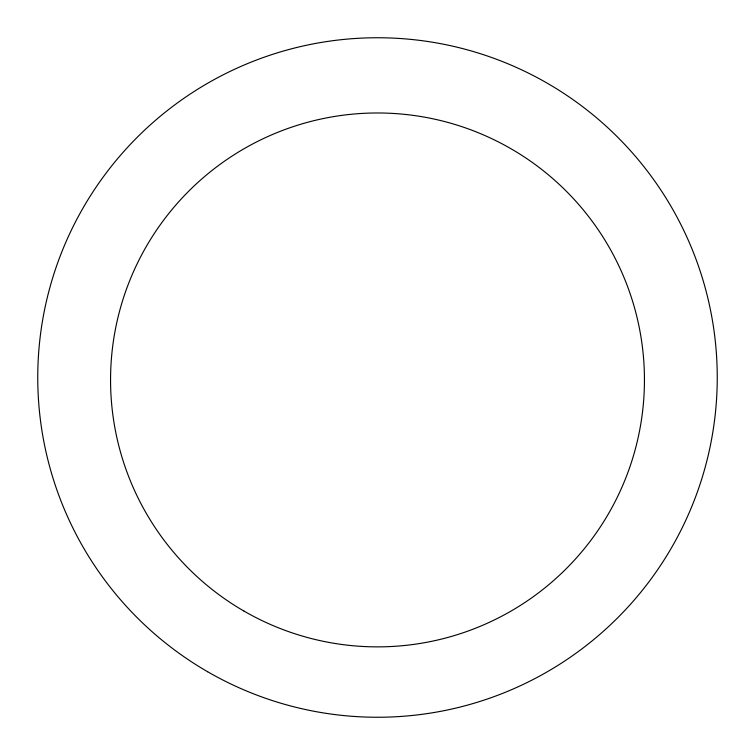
<?xml version="1.0" encoding="UTF-8"?>
<svg xmlns="http://www.w3.org/2000/svg" width="755" height="755" viewBox="0 0 755 755"><rect width="100%" height="100%" fill="white"/><g stroke="black" fill="none" stroke-linecap="round" stroke-linejoin="round"><path stroke-width="1.13" d="M244.025 611.106A266.949 266.949 0 0 0 644.449 379.925A266.949 266.949 0 0 0 244.025 148.744A266.949 266.949 0 0 0 244.025 611.106M207.625 671.733A339.75 339.75 0 0 0 717.25 377.5A339.75 339.75 0 0 0 207.625 83.267A339.75 339.75 0 0 0 207.625 671.733"/></g></svg>
